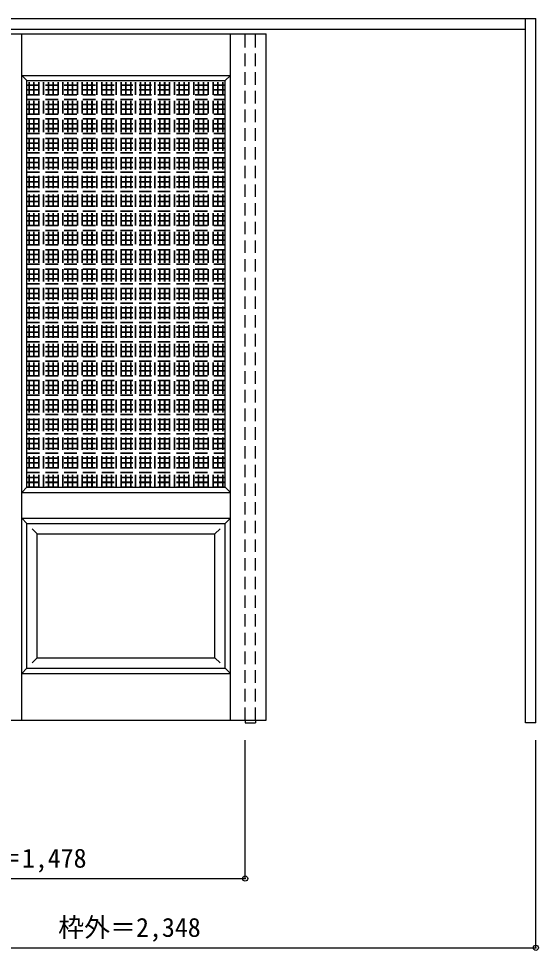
# Model space of a CAD drawing. Units: millimetres, scale not verified. Extents: x -1236 to 1664, y -1439 to 1261.
# Drawn here: x 162 to 1664, y -1439 to 1254 of the extents above; entities that cross this region are included whole.
import ezdxf
from ezdxf.enums import TextEntityAlignment as Align

# ---------------------------------------------------------------- set-up
doc = ezdxf.new("R2010")
doc.units = ezdxf.units.MM
doc.header["$LTSCALE"] = 30
doc.header["$PDMODE"] = 32
doc.header["$PDSIZE"] = 15
doc.linetypes.add('DASHED1', pattern=[1.8, 1.2, -0.6])
doc.layers.add('0-0', color=4, linetype='DASHED1')
doc.layers.add('0-1_寸法', color=7, linetype='Continuous')
doc.styles.add('ＭＳ ゴシック', font='')
doc.styles.get('ＭＳ ゴシック').set_extended_font_data('MS Gothic')

msp = doc.modelspace()

# ---------------------------------------------------------------- linework, layer by layer
at = {"layer": '0-0', "color": 3, "linetype": 'Continuous'}
for p, q in [((-691.35, 1253.98), (1656.65, 1253.98)), ((1626.65, -781.02), (1626.65, 1253.98)), ((1656.65, -781.02), (1656.65, 1253.98)), ((-661.35, 1223.98), (1626.65, 1223.98)), ((-661.35, 1209.98), (877.65, 1209.98)), ((186.15, 1074.98), (759.15, 1074.98)), ((186.15, -100.02), (186.15, 1074.98)), ((759.15, -100.02), (759.15, 1074.98)), ((186.15, -100.02), (759.15, -100.02)), ((186.15, -205.02), (759.15, -205.02)), ((186.15, -623.02), (186.15, -205.02)), ((759.15, -623.02), (759.15, -205.02)), ((186.15, -623.02), (759.15, -623.02)), ((816.65, -773.02), (816.65, -781.02)), ((846.65, -773.02), (846.65, -781.02)), ((816.65, -781.02), (846.65, -781.02)), ((1656.65, -781.02), (1626.65, -781.02))]:
    msp.add_line(p, q, dxfattribs=at)
at = {"layer": '0-0'}
for p, q in [((816.65, -773.02), (816.65, 1223.98)), ((846.65, -773.02), (846.65, 1223.98)), ((186.15, 1062.98), (759.15, 1062.98)), ((186.15, 1061.98), (759.15, 1061.98)), ((192.15, -100.02), (192.15, 1074.98)), ((193.15, -100.02), (193.15, 1074.98)), ((206.15, -100.02), (206.15, 1074.98)), ((207.15, -100.02), (207.15, 1074.98)), ((220.15, -100.02), (220.15, 1074.98)), ((221.15, -100.02), (221.15, 1074.98)), ((234.15, -100.02), (234.15, 1074.98)), ((235.15, -100.02), (235.15, 1074.98)), ((248.15, -100.02), (248.15, 1074.98)), ((249.15, -100.02), (249.15, 1074.98)), ((262.15, -100.02), (262.15, 1074.98)), ((263.15, -100.02), (263.15, 1074.98)), ((276.15, -100.02), (276.15, 1074.98)), ((277.15, -100.02), (277.15, 1074.98)), ((290.15, -100.02), (290.15, 1074.98)), ((291.15, -100.02), (291.15, 1074.98)), ((304.15, -100.02), (304.15, 1074.98)), ((305.15, -100.02), (305.15, 1074.98)), ((318.15, -100.02), (318.15, 1074.98)), ((319.15, -100.02), (319.15, 1074.98)), ((332.15, -100.02), (332.15, 1074.98)), ((333.15, -100.02), (333.15, 1074.98)), ((346.15, -100.02), (346.15, 1074.98)), ((347.15, -100.02), (347.15, 1074.98)), ((360.15, -100.02), (360.15, 1074.98)), ((361.15, -100.02), (361.15, 1074.98)), ((374.15, -100.02), (374.15, 1074.98)), ((375.15, -100.02), (375.15, 1074.98)), ((388.15, -100.02), (388.15, 1074.98)), ((389.15, -100.02), (389.15, 1074.98)), ((402.15, -100.02), (402.15, 1074.98)), ((403.15, -100.02), (403.15, 1074.98)), ((416.15, -100.02), (416.15, 1074.98)), ((417.15, -100.02), (417.15, 1074.98)), ((430.15, -100.02), (430.15, 1074.98)), ((431.15, -100.02), (431.15, 1074.98)), ((444.15, -100.02), (444.15, 1074.98)), ((445.15, -100.02), (445.15, 1074.98)), ((458.15, -100.02), (458.15, 1074.98)), ((459.15, -100.02), (459.15, 1074.98)), ((472.15, -100.02), (472.15, 1074.98)), ((473.15, -100.02), (473.15, 1074.98)), ((486.15, -100.02), (486.15, 1074.98)), ((487.15, -100.02), (487.15, 1074.98)), ((500.15, -100.02), (500.15, 1074.98)), ((501.15, -100.02), (501.15, 1074.98)), ((514.15, -100.02), (514.15, 1074.98)), ((515.15, -100.02), (515.15, 1074.98)), ((528.15, -100.02), (528.15, 1074.98)), ((529.15, -100.02), (529.15, 1074.98)), ((542.15, -100.02), (542.15, 1074.98)), ((543.15, -100.02), (543.15, 1074.98)), ((556.15, -100.02), (556.15, 1074.98)), ((557.15, -100.02), (557.15, 1074.98)), ((570.15, -100.02), (570.15, 1074.98)), ((571.15, -100.02), (571.15, 1074.98)), ((584.15, -100.02), (584.15, 1074.98)), ((585.15, -100.02), (585.15, 1074.98)), ((598.15, -100.02), (598.15, 1074.98)), ((599.15, -100.02), (599.15, 1074.98)), ((612.15, -100.02), (612.15, 1074.98)), ((613.15, -100.02), (613.15, 1074.98)), ((626.15, -100.02), (626.15, 1074.98)), ((627.15, -100.02), (627.15, 1074.98)), ((640.15, -100.02), (640.15, 1074.98)), ((641.15, -100.02), (641.15, 1074.98)), ((654.15, -100.02), (654.15, 1074.98)), ((655.15, -100.02), (655.15, 1074.98)), ((668.15, -100.02), (668.15, 1074.98)), ((669.15, -100.02), (669.15, 1074.98)), ((682.15, -100.02), (682.15, 1074.98)), ((683.15, -100.02), (683.15, 1074.98)), ((696.15, -100.02), (696.15, 1074.98)), ((697.15, -100.02), (697.15, 1074.98)), ((710.15, -100.02), (710.15, 1074.98)), ((711.15, -100.02), (711.15, 1074.98)), ((724.15, -100.02), (724.15, 1074.98)), ((725.15, -100.02), (725.15, 1074.98)), ((738.15, -100.02), (738.15, 1074.98)), ((739.15, -100.02), (739.15, 1074.98)), ((752.15, -100.02), (752.15, 1074.98)), ((753.15, -100.02), (753.15, 1074.98)), ((186.15, 1048.98), (759.15, 1048.98)), ((186.15, 1047.98), (759.15, 1047.98)), ((186.15, 1034.98), (759.15, 1034.98)), ((186.15, 1033.98), (759.15, 1033.98)), ((186.15, 1020.98), (759.15, 1020.98)), ((186.15, 1019.98), (759.15, 1019.98)), ((186.15, 1006.98), (759.15, 1006.98)), ((186.15, 1005.98), (759.15, 1005.98)), ((186.15, 992.98), (759.15, 992.98)), ((186.15, 991.98), (759.15, 991.98)), ((186.15, 978.98), (759.15, 978.98)), ((186.15, 977.98), (759.15, 977.98)), ((186.15, 964.98), (759.15, 964.98)), ((186.15, 963.98), (759.15, 963.98)), ((186.15, 950.98), (759.15, 950.98)), ((186.15, 949.98), (759.15, 949.98)), ((186.15, 936.98), (759.15, 936.98)), ((186.15, 935.98), (759.15, 935.98)), ((186.15, 922.98), (759.15, 922.98)), ((186.15, 921.98), (759.15, 921.98)), ((186.15, 908.98), (759.15, 908.98)), ((186.15, 907.98), (759.15, 907.98)), ((186.15, 894.98), (759.15, 894.98)), ((186.15, 893.98), (759.15, 893.98)), ((186.15, 880.98), (759.15, 880.98)), ((186.15, 879.98), (759.15, 879.98)), ((186.15, 866.98), (759.15, 866.98)), ((186.15, 865.98), (759.15, 865.98)), ((186.15, 852.98), (759.15, 852.98)), ((186.15, 851.98), (759.15, 851.98)), ((186.15, 838.98), (759.15, 838.98)), ((186.15, 837.98), (759.15, 837.98)), ((186.15, 824.98), (759.15, 824.98)), ((186.15, 823.98), (759.15, 823.98)), ((186.15, 810.98), (759.15, 810.98)), ((186.15, 809.98), (759.15, 809.98)), ((186.15, 796.98), (759.15, 796.98)), ((186.15, 795.98), (759.15, 795.98)), ((186.15, 782.98), (759.15, 782.98)), ((186.15, 781.98), (759.15, 781.98)), ((186.15, 768.98), (759.15, 768.98)), ((186.15, 767.98), (759.15, 767.98)), ((186.15, 754.98), (759.15, 754.98)), ((186.15, 753.98), (759.15, 753.98)), ((186.15, 740.98), (759.15, 740.98)), ((186.15, 739.98), (759.15, 739.98)), ((186.15, 726.98), (759.15, 726.98)), ((186.15, 725.98), (759.15, 725.98)), ((186.15, 712.98), (759.15, 712.98)), ((186.15, 711.98), (759.15, 711.98)), ((186.15, 698.98), (759.15, 698.98)), ((186.15, 697.98), (759.15, 697.98)), ((186.15, 684.98), (759.15, 684.98)), ((186.15, 683.98), (759.15, 683.98)), ((186.15, 670.98), (759.15, 670.98)), ((186.15, 669.98), (759.15, 669.98)), ((186.15, 656.98), (759.15, 656.98)), ((186.15, 655.98), (759.15, 655.98)), ((186.15, 642.98), (759.15, 642.98)), ((186.15, 641.98), (759.15, 641.98)), ((186.15, 628.98), (759.15, 628.98)), ((186.15, 627.98), (759.15, 627.98)), ((186.15, 614.98), (759.15, 614.98)), ((186.15, 613.98), (759.15, 613.98)), ((186.15, 600.98), (759.15, 600.98)), ((186.15, 599.98), (759.15, 599.98)), ((186.15, 586.98), (759.15, 586.98)), ((186.15, 585.98), (759.15, 585.98)), ((186.15, 572.98), (759.15, 572.98)), ((186.15, 571.98), (759.15, 571.98)), ((186.15, 558.98), (759.15, 558.98)), ((186.15, 557.98), (759.15, 557.98)), ((186.15, 544.98), (759.15, 544.98)), ((186.15, 543.98), (759.15, 543.98)), ((186.15, 530.98), (759.15, 530.98)), ((186.15, 529.98), (759.15, 529.98)), ((186.15, 516.98), (759.15, 516.98)), ((186.15, 515.98), (759.15, 515.98)), ((186.15, 502.98), (759.15, 502.98)), ((186.15, 501.98), (759.15, 501.98)), ((186.15, 488.98), (759.15, 488.98)), ((186.15, 487.98), (759.15, 487.98)), ((186.15, 474.98), (759.15, 474.98)), ((186.15, 473.98), (759.15, 473.98)), ((186.15, 460.98), (759.15, 460.98)), ((186.15, 459.98), (759.15, 459.98)), ((186.15, 446.98), (759.15, 446.98)), ((186.15, 445.98), (759.15, 445.98)), ((186.15, 432.98), (759.15, 432.98)), ((186.15, 431.98), (759.15, 431.98)), ((186.15, 418.98), (759.15, 418.98)), ((186.15, 417.98), (759.15, 417.98)), ((186.15, 404.98), (759.15, 404.98)), ((186.15, 403.98), (759.15, 403.98)), ((186.15, 390.98), (759.15, 390.98)), ((186.15, 389.98), (759.15, 389.98)), ((186.15, 376.98), (759.15, 376.98)), ((186.15, 375.98), (759.15, 375.98)), ((186.15, 362.98), (759.15, 362.98)), ((186.15, 361.98), (759.15, 361.98)), ((186.15, 348.98), (759.15, 348.98)), ((186.15, 347.98), (759.15, 347.98)), ((186.15, 334.98), (759.15, 334.98)), ((186.15, 333.98), (759.15, 333.98)), ((186.15, 320.98), (759.15, 320.98)), ((186.15, 319.98), (759.15, 319.98)), ((186.15, 306.98), (759.15, 306.98)), ((186.15, 305.98), (759.15, 305.98)), ((186.15, 292.98), (759.15, 292.98)), ((186.15, 291.98), (759.15, 291.98)), ((186.15, 278.98), (759.15, 278.98)), ((186.15, 277.98), (759.15, 277.98)), ((186.15, 264.98), (759.15, 264.98)), ((186.15, 263.98), (759.15, 263.98)), ((186.15, 250.98), (759.15, 250.98)), ((186.15, 249.98), (759.15, 249.98)), ((186.15, 236.98), (759.15, 236.98)), ((186.15, 235.98), (759.15, 235.98)), ((186.15, 222.98), (759.15, 222.98)), ((186.15, 221.98), (759.15, 221.98)), ((186.15, 208.98), (759.15, 208.98)), ((186.15, 207.98), (759.15, 207.98)), ((186.15, 194.98), (759.15, 194.98)), ((186.15, 193.98), (759.15, 193.98)), ((186.15, 180.98), (759.15, 180.98)), ((186.15, 179.98), (759.15, 179.98)), ((186.15, 166.98), (759.15, 166.98)), ((186.15, 165.98), (759.15, 165.98)), ((186.15, 152.98), (759.15, 152.98)), ((186.15, 151.98), (759.15, 151.98)), ((186.15, 138.98), (759.15, 138.98)), ((186.15, 137.98), (759.15, 137.98)), ((186.15, 124.98), (759.15, 124.98)), ((186.15, 123.98), (759.15, 123.98)), ((186.15, 110.98), (759.15, 110.98)), ((186.15, 109.98), (759.15, 109.98)), ((186.15, 96.98), (759.15, 96.98)), ((186.15, 95.98), (759.15, 95.98)), ((186.15, 82.98), (759.15, 82.98)), ((186.15, 81.98), (759.15, 81.98)), ((186.15, 68.98), (759.15, 68.98)), ((186.15, 67.98), (759.15, 67.98)), ((186.15, 54.98), (759.15, 54.98)), ((186.15, 53.98), (759.15, 53.98)), ((186.15, 40.98), (759.15, 40.98)), ((186.15, 39.98), (759.15, 39.98)), ((186.15, 26.98), (759.15, 26.98)), ((186.15, 25.98), (759.15, 25.98)), ((186.15, 12.98), (759.15, 12.98)), ((186.15, 11.98), (759.15, 11.98)), ((186.15, -1.02), (759.15, -1.02)), ((186.15, -2.02), (759.15, -2.02)), ((186.15, -15.02), (759.15, -15.02)), ((186.15, -16.02), (759.15, -16.02)), ((186.15, -29.02), (759.15, -29.02)), ((186.15, -30.02), (759.15, -30.02)), ((186.15, -43.02), (759.15, -43.02)), ((186.15, -44.02), (759.15, -44.02)), ((186.15, -57.02), (759.15, -57.02)), ((186.15, -58.02), (759.15, -58.02)), ((186.15, -71.02), (759.15, -71.02)), ((186.15, -72.02), (759.15, -72.02)), ((186.15, -85.02), (759.15, -85.02)), ((186.15, -86.02), (759.15, -86.02)), ((186.15, -99.02), (759.15, -99.02))]:
    msp.add_line(p, q, dxfattribs=at)
at = {"layer": '0-0', "color": 7, "linetype": 'Continuous'}
for p, q in [((171.15, -773.02), (171.15, 1209.98)), ((774.15, -773.02), (774.15, 1209.98)), ((171.15, 1089.98), (186.15, 1074.98)), ((171.15, 1089.98), (774.15, 1089.98)), ((774.15, 1089.98), (759.15, 1074.98)), ((186.15, -100.02), (171.15, -115.02)), ((759.15, -100.02), (774.15, -115.02)), ((171.15, -115.02), (774.15, -115.02)), ((171.15, -190.02), (186.15, -205.02)), ((171.15, -190.02), (774.15, -190.02)), ((774.15, -190.02), (759.15, -205.02)), ((201.15, -220.02), (216.15, -235.02)), ((216.15, -593.02), (216.15, -235.02)), ((216.15, -235.02), (729.15, -235.02)), ((744.15, -220.02), (729.15, -235.02)), ((729.15, -593.02), (729.15, -235.02)), ((216.15, -593.02), (201.15, -608.02)), ((216.15, -593.02), (729.15, -593.02)), ((729.15, -593.02), (744.15, -608.02)), ((186.15, -623.02), (171.15, -638.02)), ((171.15, -638.02), (774.15, -638.02)), ((759.15, -623.02), (774.15, -638.02))]:
    msp.add_line(p, q, dxfattribs=at)
at = {"layer": '0-0', "color": 3, "linetype": 'Continuous'}
msp.add_lwpolyline([(-661.35, -773.02), (877.65, -773.02), (877.65, 1209.98)], dxfattribs=at)
at = {"layer": '0-1_寸法', "color": 4}
for p, q in [((816.65, -1231.02), (816.65, -831.02)), ((1656.65, -1431.02), (1656.65, -831.02)), ((-661.35, -1231.02), (816.65, -1231.02)), ((-691.35, -1431.02), (1656.65, -1431.02))]:
    msp.add_line(p, q, dxfattribs=at)
at = {"layer": '0-1_寸法'}
for p in [(816.65, -1231.02), (1656.65, -1431.02)]:
    msp.add_point(p, dxfattribs=at)

# ---------------------------------------------------------------- texts
at = {"layer": '0-1_寸法', "style": 'ＭＳ ゴシック'}
for s, p in [('有効開口＝1,478', (-203.6, -1216.02)), ('枠外＝2,348', (276.4, -1416.02))]:
    msp.add_text(s, height=54.99, dxfattribs=at).set_placement(p, align=Align.BOTTOM_LEFT)

doc.saveas('drawing.dxf')
